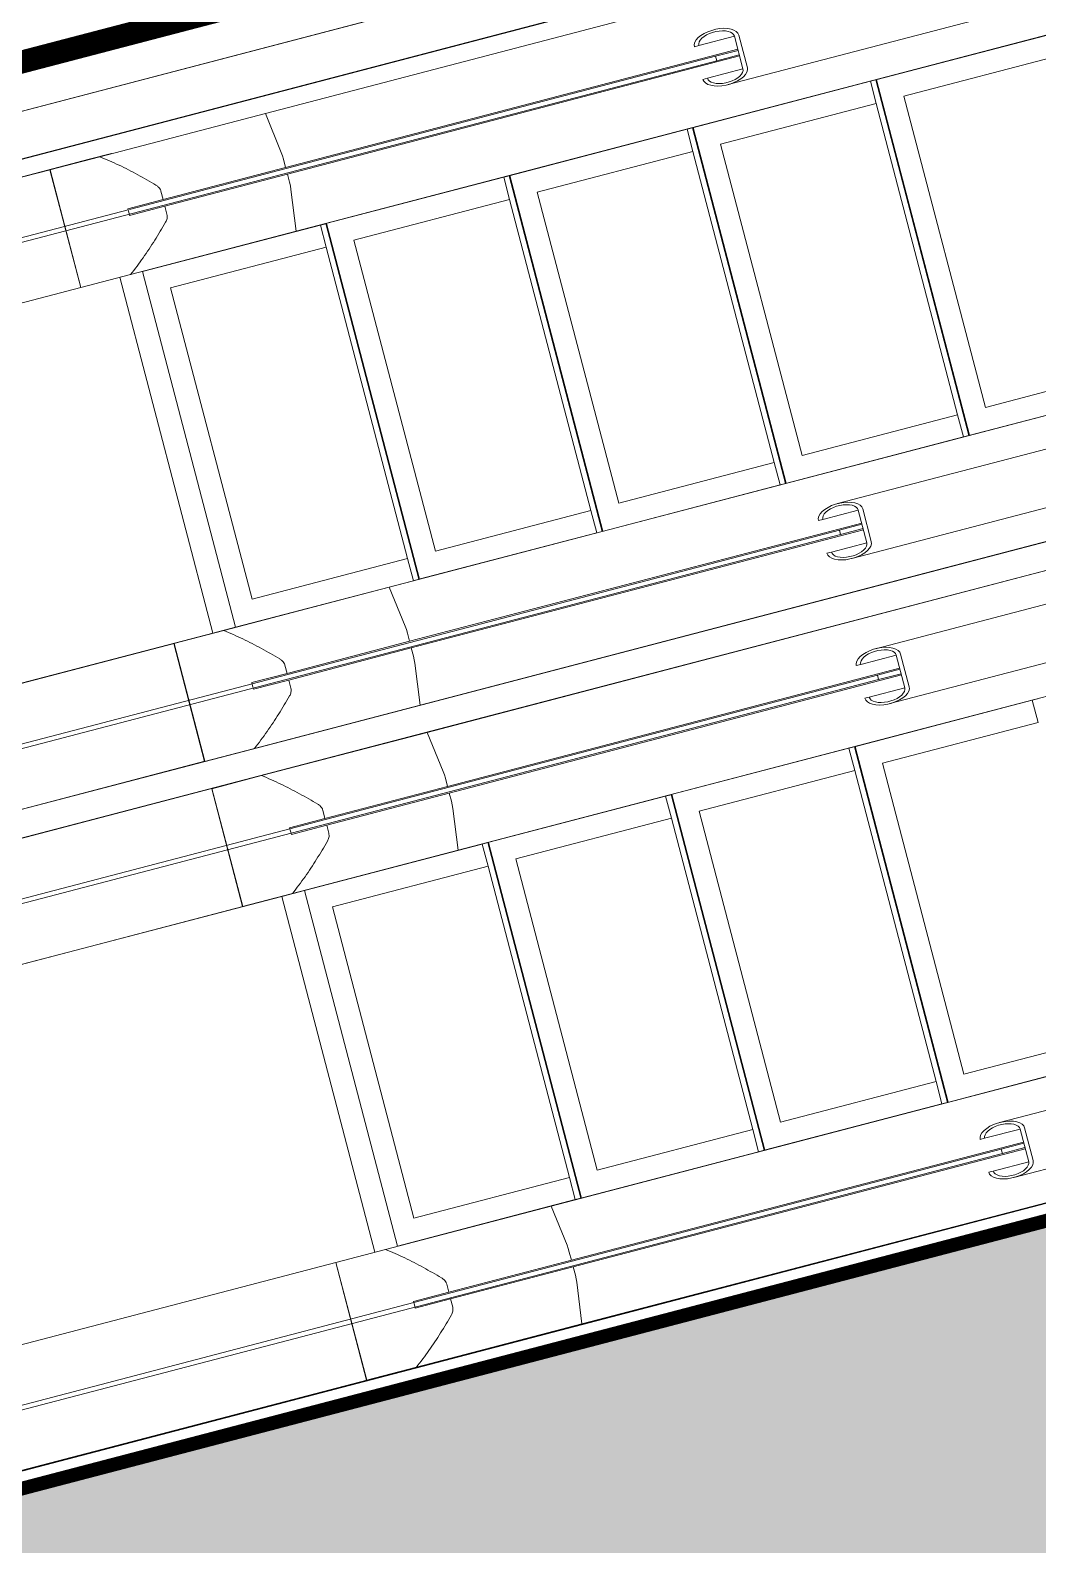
# Model space of a CAD drawing. Header units: millimetres. Extents: x -100356 to 314685, y 446 to 1273965.
# Drawn here: x 91798 to 93991, y 519011 to 522307 of the extents above; entities that cross this region are included whole.
import ezdxf

# ---------------------------------------------------------------- set-up
doc = ezdxf.new("R2010")
doc.units = ezdxf.units.MM
for name, pattern in [('20180221 BF$0$HIDDEN', [0.375, 0.25, -0.125]), ('20180330-Ascent Plaza-TP-Ban ve so bo$0$gf$0$Dash', [6, 3, -3]), ('Dash', [6, 3, -3])]:
    doc.linetypes.add(name, pattern=pattern)
for name, color, linetype, lineweight in [('20180221 BF$0$@ color hatch', 7, 'Continuous', 13), ('20180221 BF$0$TUONG 2', 2, 'Continuous', 25), ('20180330-Ascent Plaza-TP-Ban ve so bo$0$gf$0$A-_DETA----_E', 8, 'Continuous', 9), ('20180330-Ascent Plaza-TP-Ban ve so bo$0$KÍNH', 150, 'Continuous', 9), ('@ color hatch', 7, 'Continuous', 13), ('gf$0$Core - tb$0$1-thaythuong', 9, 'Continuous', 13)]:
    doc.layers.add(name, color=color, linetype=linetype, lineweight=lineweight)

# ---------------------------------------------------------------- blocks, each defined once
blk = doc.blocks.new('escalator')
at = {"layer": '20180221 BF$0$TUONG 2', "ltscale": 0.5}
blk.add_lwpolyline([(0, 0), (13000, 0), (13000, -2800), (0, -2800)], close=True, dxfattribs=at)
blk.add_lwpolyline([(0, -2762.2), (12239.7, -2762.2)], dxfattribs=at)
at = {"layer": 'gf$0$Core - tb$0$1-thaythuong'}
for p, q in [((50.6, -37.8), (2639.2, -37.8)), ((2551.5, -38.3), (1254.3, -38.3)), ((2551, -38.3), (2551, -303.3)), ((2663.2, -38.3), (2551, -38.3)), ((2551.5, -303.3), (2551.5, -38.3)), ((2639.2, -37.8), (2690, -37.8)), ((2639.2, -37.8), (2690, -37.8)), ((2639.2, -37.8), (2639.2, -38.3)), ((3035.6, -38.3), (2663.2, -38.3)), ((2690, -37.8), (2690, -38.3)), ((3047.6, -129.3), (3035.6, -38.3)), ((7375.4, -38.3), (3035.6, -38.3)), ((3048.4, -136.9), (3047.6, -129.3)), ((2693.5, -170.8), (2693.5, -163.3)), ((2693.5, -163.3), (2772.9, -163.3)), ((2772.9, -163.3), (2772.9, -144.6)), ((2772.9, -163.3), (3048.6, -163.3)), ((3048.6, -144.6), (3048.4, -136.9)), ((3048.6, -163.3), (3048.6, -144.6)), ((3048.6, -163.3), (4065.6, -163.3)), ((3975.8, -134), (3985.8, -134)), ((3985.8, -134), (3975.8, -134)), ((3985.8, -134), (4065.6, -134)), ((4065.6, -134), (4065.6, -207.5)), ((4075.6, -207.6), (4075.6, -134)), ((2693.5, -165.8), (1254.3, -165.8)), ((1254.3, -175.8), (4015, -175.8)), ((2693.5, -178.3), (2693.5, -170.8)), ((2772.9, -178.3), (2693.5, -178.3)), ((4015, -165.8), (2697, -165.8)), ((2772.9, -196.6), (2772.9, -178.3)), ((3048.6, -178.3), (2772.9, -178.3)), ((3048.4, -204.6), (3048.6, -196.6)), ((3048.6, -196.6), (3048.6, -178.3)), ((4065.6, -178.3), (3048.6, -178.3)), ((4015, -175.8), (4015, -165.8)), ((4015, -165.8), (4065.6, -165.8)), ((4065.6, -175.8), (4015, -175.8)), ((3035.6, -303.3), (3047.6, -212.5)), ((3047.6, -212.5), (3048.4, -204.6)), ((3985.8, -207.5), (3975.8, -207.5)), ((3975.8, -207.5), (3985.8, -207.5)), ((4065.6, -207.5), (3985.8, -207.5)), ((4025.7, -232.5), (7375.4, -232.5)), ((1254.3, -303.3), (2551.5, -303.3)), ((2551, -303.3), (2663.2, -303.3)), ((2639.2, -303.3), (2639.2, -1103.8)), ((2663.2, -303.3), (3035.6, -303.3)), ((3090, -303.8), (2690, -303.8)), ((2690, -303.8), (2690, -1103.8)), ((3035.6, -303.3), (7375.4, -303.3)), ((3090, -353.8), (3090, -303.8)), ((3090, -303.8), (3102.3, -303.8)), ((3502.4, -303.8), (3102.4, -303.8)), ((3102.4, -303.8), (3102.4, -1103.8)), ((3103.8, -1103.8), (3103.8, -303.8)), ((3502.4, -353.8), (3502.4, -303.8)), ((3502.4, -303.8), (3514.7, -303.8)), ((3914.8, -303.8), (3514.8, -303.8)), ((3514.8, -303.8), (3514.8, -1103.8)), ((3516.2, -1103.8), (3516.2, -303.8)), ((3914.8, -353.8), (3914.8, -303.8)), ((3914.8, -303.8), (3927, -303.8)), ((4327.2, -303.8), (3927.2, -303.8)), ((3927.2, -303.8), (3927.2, -1103.8)), ((3928.6, -1103.8), (3928.6, -303.8)), ((4327.2, -353.8), (4327.2, -303.8)), ((4327.2, -303.8), (4339.4, -303.8)), ((4739.6, -303.8), (4339.6, -303.8)), ((4339.6, -303.8), (4339.6, -1103.8)), ((4341, -1103.8), (4341, -303.8)), ((2740.1, -1053.8), (2740.1, -353.8)), ((2740.1, -353.8), (3090, -353.8)), ((3090, -1053.8), (3090, -353.8)), ((3152.5, -1053.8), (3152.5, -353.8)), ((3152.5, -353.8), (3502.4, -353.8)), ((3502.4, -1053.8), (3502.4, -353.8)), ((3564.9, -1053.8), (3564.9, -353.8)), ((3564.9, -353.8), (3914.8, -353.8)), ((3914.8, -1053.8), (3914.8, -353.8)), ((3977.3, -1053.8), (3977.3, -353.8)), ((3977.3, -353.8), (4327.2, -353.8)), ((4327.2, -1053.8), (4327.2, -353.8)), ((4389.7, -1053.8), (4389.7, -353.8)), ((4389.7, -353.8), (4739.6, -353.8)), ((3090, -1053.8), (2740.1, -1053.8)), ((3090, -1103.8), (3090, -1053.8)), ((3502.4, -1053.8), (3152.5, -1053.8)), ((3502.4, -1103.8), (3502.4, -1053.8)), ((3914.8, -1053.8), (3564.9, -1053.8)), ((3914.8, -1103.8), (3914.8, -1053.8)), ((4327.2, -1053.8), (3977.3, -1053.8)), ((4327.2, -1103.8), (4327.2, -1053.8)), ((4739.6, -1053.8), (4389.7, -1053.8)), ((2639.2, -1103.8), (1222, -1103.8)), ((2551.5, -1104.3), (1254.3, -1104.3)), ((2551, -1104.3), (2551, -1369.3)), ((2663.2, -1104.3), (2551, -1104.3)), ((2551.5, -1369.3), (2551.5, -1104.3)), ((2690, -1103.8), (2639.2, -1103.8)), ((3035.6, -1104.3), (2663.2, -1104.3)), ((2690, -1103.8), (3090, -1103.8)), ((7375.4, -1104.3), (3035.6, -1104.3)), ((3047.6, -1195), (3035.6, -1104.3)), ((3102.3, -1103.8), (3090, -1103.8)), ((3102.4, -1103.8), (3502.4, -1103.8)), ((3514.7, -1103.8), (3502.4, -1103.8)), ((3514.8, -1103.8), (3914.8, -1103.8)), ((3927, -1103.8), (3914.8, -1103.8)), ((3927.2, -1103.8), (4327.2, -1103.8)), ((4339.4, -1103.8), (4327.2, -1103.8)), ((4339.6, -1103.8), (4739.6, -1103.8)), ((7375.4, -1175), (4025.7, -1175)), ((2772.9, -1229.3), (2772.9, -1210.9)), ((3048.4, -1202.9), (3047.6, -1195)), ((3048.6, -1210.9), (3048.4, -1202.9)), ((3048.6, -1229.3), (3048.6, -1210.9)), ((3975.8, -1200), (3985.8, -1200)), ((3985.8, -1200), (3975.8, -1200)), ((3985.8, -1200), (4065.6, -1200)), ((4065.6, -1200), (4065.6, -1273.6)), ((4075.6, -1273.6), (4075.6, -1200)), ((2693.5, -1231.8), (1254.3, -1231.8)), ((1254.3, -1241.8), (4015, -1241.8)), ((2693.5, -1236.8), (2693.5, -1229.3)), ((2693.5, -1229.3), (2772.9, -1229.3)), ((4015, -1231.8), (2693.5, -1231.8)), ((2693.5, -1244.3), (2693.5, -1236.8)), ((2772.9, -1244.3), (2693.5, -1244.3)), ((2772.9, -1229.3), (3048.6, -1229.3)), ((2772.9, -1262.9), (2772.9, -1244.3)), ((3048.6, -1244.3), (2772.9, -1244.3)), ((3048.6, -1229.3), (4065.6, -1229.3)), ((3048.6, -1262.9), (3048.6, -1244.3)), ((4065.6, -1244.3), (3048.6, -1244.3)), ((4015, -1241.8), (4015, -1231.8)), ((4015, -1231.8), (4065.6, -1231.8)), ((4065.6, -1241.8), (4015, -1241.8)), ((3035.6, -1369.3), (3047.6, -1278.2)), ((3047.6, -1278.2), (3048.4, -1270.6)), ((3048.4, -1270.6), (3048.6, -1262.9)), ((3985.8, -1273.6), (3975.8, -1273.6)), ((3975.8, -1273.6), (3985.8, -1273.6)), ((4065.6, -1273.6), (3985.8, -1273.6)), ((4025.7, -1298.5), (7374.3, -1298.5)), ((2690, -1369.8), (1222, -1369.8)), ((1254.3, -1369.3), (2551.5, -1369.3)), ((2551, -1369.3), (2663.2, -1369.3)), ((2663.2, -1369.3), (3035.6, -1369.3)), ((7375.4, -1369.8), (2690, -1369.8)), ((3035.6, -1369.3), (7375.4, -1369.3)), ((1222, -1430.2), (2690, -1430.2)), ((2551.5, -1430.7), (1254.3, -1430.7)), ((2551, -1430.7), (2551, -1695.7)), ((2663.2, -1430.7), (2551, -1430.7)), ((2551.5, -1695.7), (2551.5, -1430.7)), ((3035.6, -1430.7), (2663.2, -1430.7)), ((2690, -1430.2), (7375.4, -1430.2)), ((3047.6, -1521.8), (3035.6, -1430.7)), ((7375.4, -1430.7), (3035.6, -1430.7)), ((7375.4, -1501.5), (4025.7, -1501.5)), ((2772.9, -1555.7), (2772.9, -1537.1)), ((3048.4, -1529.4), (3047.6, -1521.8)), ((3048.6, -1537.1), (3048.4, -1529.4)), ((3048.6, -1555.7), (3048.6, -1537.1)), ((3975.8, -1526.4), (3985.8, -1526.4)), ((3985.8, -1526.4), (3975.8, -1526.4)), ((3985.8, -1526.4), (4065.6, -1526.4)), ((4065.6, -1526.4), (4065.6, -1600)), ((4075.6, -1600), (4075.6, -1526.4)), ((2693.5, -1558.2), (1254.3, -1558.2)), ((1254.3, -1568.2), (4015, -1568.2)), ((2693.5, -1563.2), (2693.5, -1555.7)), ((2693.5, -1555.7), (2772.9, -1555.7)), ((4015, -1558.2), (2693.5, -1558.2)), ((2693.5, -1570.7), (2693.5, -1563.2)), ((2772.9, -1570.7), (2693.5, -1570.7)), ((2772.9, -1555.7), (3048.6, -1555.7)), ((2772.9, -1589.1), (2772.9, -1570.7)), ((3048.6, -1570.7), (2772.9, -1570.7)), ((3048.6, -1555.7), (4065.6, -1555.7)), ((3048.6, -1589.1), (3048.6, -1570.7)), ((4065.6, -1570.7), (3048.6, -1570.7)), ((4015, -1568.2), (4015, -1558.2)), ((4015, -1558.2), (4065.6, -1558.2)), ((4065.6, -1568.2), (4015, -1568.2)), ((3035.6, -1695.7), (3047.6, -1605)), ((3047.6, -1605), (3048.4, -1597.1)), ((3048.4, -1597.1), (3048.6, -1589.1)), ((3985.8, -1600), (3975.8, -1600)), ((3975.8, -1600), (3985.8, -1600)), ((4065.6, -1600), (3985.8, -1600)), ((4025.7, -1625), (7375.4, -1625)), ((1222, -1696.2), (2639.2, -1696.2)), ((1254.3, -1695.7), (2551.5, -1695.7)), ((2551, -1695.7), (2663.2, -1695.7)), ((2639.2, -1696.2), (2690, -1696.2)), ((2639.2, -1696.2), (2639.2, -2496.7)), ((2663.2, -1695.7), (3035.6, -1695.7)), ((3090, -1696.2), (2690, -1696.2)), ((2690, -1696.2), (2690, -2496.2)), ((3035.6, -1695.7), (7375.4, -1695.7)), ((3090, -1746.2), (3090, -1696.2)), ((3090, -1696.2), (3102.3, -1696.2)), ((3502.4, -1696.2), (3102.4, -1696.2)), ((3102.4, -1696.2), (3102.4, -2496.2)), ((3103.8, -2496.2), (3103.8, -1696.2)), ((3502.4, -1746.2), (3502.4, -1696.2)), ((3502.4, -1696.2), (3514.7, -1696.2)), ((3914.8, -1696.2), (3514.8, -1696.2)), ((3514.8, -1696.2), (3514.8, -2496.2)), ((3516.2, -2496.2), (3516.2, -1696.2)), ((3914.8, -1746.2), (3914.8, -1696.2)), ((3914.8, -1696.2), (3927, -1696.2)), ((4327.2, -1696.2), (3927.2, -1696.2)), ((3927.2, -1696.2), (3927.2, -2496.2)), ((3928.6, -2496.2), (3928.6, -1696.2)), ((4327.2, -1746.2), (4327.2, -1696.2)), ((4327.2, -1696.2), (4339.4, -1696.2)), ((2740.1, -2446.2), (2740.1, -1746.2)), ((2740.1, -1746.2), (3090, -1746.2)), ((3090, -2446.2), (3090, -1746.2)), ((3152.5, -2446.2), (3152.5, -1746.2)), ((3152.5, -1746.2), (3502.4, -1746.2)), ((3502.4, -2446.2), (3502.4, -1746.2)), ((3564.9, -2446.2), (3564.9, -1746.2)), ((3564.9, -1746.2), (3914.8, -1746.2)), ((3914.8, -2446.2), (3914.8, -1746.2)), ((3977.3, -2446.2), (3977.3, -1746.2)), ((3977.3, -1746.2), (4327.2, -1746.2)), ((3090, -2446.2), (2740.1, -2446.2)), ((3090, -2496.2), (3090, -2446.2)), ((3502.4, -2446.2), (3152.5, -2446.2)), ((3502.4, -2496.2), (3502.4, -2446.2)), ((3914.8, -2446.2), (3564.9, -2446.2)), ((3914.8, -2496.2), (3914.8, -2446.2)), ((4327.2, -2446.2), (3977.3, -2446.2)), ((2551.5, -2496.7), (1254.3, -2496.7)), ((2551, -2496.7), (2551, -2761.7)), ((2663.2, -2496.7), (2551, -2496.7)), ((2551.5, -2761.7), (2551.5, -2496.7)), ((3035.6, -2496.7), (2663.2, -2496.7)), ((2690, -2496.2), (3090, -2496.2)), ((7375.4, -2496.7), (3035.6, -2496.7)), ((3047.6, -2587.5), (3035.6, -2496.7)), ((3102.3, -2496.2), (3090, -2496.2)), ((3102.4, -2496.2), (3502.4, -2496.2)), ((3514.7, -2496.2), (3502.4, -2496.2)), ((3514.8, -2496.2), (3914.8, -2496.2)), ((3927, -2496.2), (3914.8, -2496.2)), ((3927.2, -2496.2), (4327.2, -2496.2)), ((7375.4, -2567.5), (4025.7, -2567.5)), ((2772.9, -2621.7), (2772.9, -2603.4)), ((3048.4, -2595.4), (3047.6, -2587.5)), ((3048.6, -2603.4), (3048.4, -2595.4)), ((3048.6, -2621.7), (3048.6, -2603.4)), ((3975.8, -2592.5), (3985.8, -2592.5)), ((3985.8, -2592.5), (3975.8, -2592.5)), ((3985.8, -2592.5), (4065.6, -2592.5)), ((4065.6, -2592.5), (4065.6, -2666)), ((4075.6, -2666), (4075.6, -2592.4)), ((2693.5, -2624.2), (1254.3, -2624.2)), ((1254.3, -2634.2), (4015, -2634.2)), ((2693.5, -2629.2), (2693.5, -2621.7)), ((2693.5, -2621.7), (2772.9, -2621.7)), ((4015, -2624.2), (2693.5, -2624.2)), ((2693.5, -2636.7), (2693.5, -2629.2)), ((2772.9, -2636.7), (2693.5, -2636.7)), ((2772.9, -2621.7), (3048.6, -2621.7)), ((2772.9, -2655.4), (2772.9, -2636.7)), ((3048.6, -2636.7), (2772.9, -2636.7)), ((3048.6, -2621.7), (4065.6, -2621.7)), ((3048.6, -2655.4), (3048.6, -2636.7)), ((4065.6, -2636.7), (3048.6, -2636.7)), ((4015, -2634.2), (4015, -2624.2)), ((4015, -2624.2), (4065.6, -2624.2)), ((4065.6, -2634.2), (4015, -2634.2)), ((3047.6, -2670.7), (3048.4, -2663.1)), ((3048.4, -2663.1), (3048.6, -2655.4)), ((3985.8, -2666), (3975.8, -2666)), ((3975.8, -2666), (3985.8, -2666)), ((4065.6, -2666), (3985.8, -2666)), ((3035.6, -2761.7), (3047.6, -2670.7)), ((4025.7, -2691), (7375.4, -2691)), ((2639.2, -2762.2), (50.6, -2762.2)), ((1254.3, -2761.7), (2551.5, -2761.7)), ((2551, -2761.7), (2663.2, -2761.7)), ((2639.2, -2761.7), (2639.2, -2762.2)), ((2690, -2762.2), (2639.2, -2762.2)), ((2690, -2762.2), (2639.2, -2762.2)), ((2663.2, -2761.7), (3035.6, -2761.7)), ((2690, -2761.7), (2690, -2762.2)), ((11350.3, -2762.2), (2690, -2762.2)), ((3035.6, -2761.7), (7375.4, -2761.7))]:
    blk.add_line(p, q, dxfattribs=at)
at = {"layer": 'gf$0$Core - tb$0$1-thaythuong', "flags": 128}
for points in [[(4075.6, -134), (4074.8, -129.4), (4072.3, -124.9), (4068.2, -120.8), (4062.6, -117.1), (4055.8, -114), (4048, -111.6), (4039.4, -109.9), (4030.3, -109.1), (4021.1, -109.1), (4012, -109.9), (4003.5, -111.6), (3995.6, -114), (3988.8, -117.1), (3983.3, -120.8), (3979.1, -124.9), (3976.6, -129.4), (3975.8, -134)], [(3985.8, -134), (3986.5, -130.3), (3988.5, -126.7), (3991.8, -123.5), (3996.2, -120.5), (4001.6, -118), (4007.9, -116.1), (4014.8, -114.8), (4022, -114.1), (4029.4, -114.1), (4036.6, -114.8), (4043.5, -116.1), (4049.8, -118), (4055.2, -120.5), (4059.7, -123.5), (4062.9, -126.7), (4065, -130.3), (4065.6, -134)], [(3975.8, -207.5), (3976.6, -212.1), (3979.1, -216.5), (3983.2, -220.7), (3988.8, -224.3), (3995.6, -227.4), (4003.4, -229.9), (4012, -231.5), (4021.1, -232.4), (4030.3, -232.4), (4039.3, -231.5), (4047.9, -229.9), (4055.8, -227.5), (4062.6, -224.4), (4068.1, -220.7), (4072.2, -216.6), (4074.8, -212.1), (4075.6, -207.6)], [(4065.6, -207.5), (4065, -211.2), (4062.9, -214.8), (4059.6, -218.1), (4055.2, -221), (4049.7, -223.5), (4043.5, -225.4), (4036.6, -226.7), (4029.4, -227.4), (4022, -227.4), (4014.8, -226.7), (4007.9, -225.4), (4001.6, -223.4), (3996.2, -221), (3991.8, -218), (3988.5, -214.7), (3986.5, -211.2), (3985.8, -207.5)], [(4075.6, -1200), (4074.8, -1195.4), (4072.2, -1190.9), (4068.1, -1186.8), (4062.6, -1183.2), (4055.8, -1180.1), (4047.9, -1177.6), (4039.3, -1176), (4030.3, -1175.1), (4021.1, -1175.1), (4012, -1176), (4003.4, -1177.7), (3995.6, -1180.1), (3988.8, -1183.2), (3983.2, -1186.9), (3979.1, -1191), (3976.6, -1195.4), (3975.8, -1200)], [(3985.8, -1200), (3986.5, -1196.3), (3988.5, -1192.8), (3991.8, -1189.5), (3996.2, -1186.6), (4001.6, -1184.1), (4007.9, -1182.1), (4014.8, -1180.8), (4022, -1180.1), (4029.4, -1180.1), (4036.6, -1180.8), (4043.5, -1182.1), (4049.7, -1184.1), (4055.2, -1186.5), (4059.6, -1189.5), (4062.9, -1192.8), (4065, -1196.3), (4065.6, -1200)], [(3975.8, -1273.6), (3976.6, -1278.1), (3979.1, -1282.6), (3983.3, -1286.7), (3988.8, -1290.4), (3995.6, -1293.5), (4003.5, -1295.9), (4012, -1297.6), (4021.1, -1298.4), (4030.3, -1298.4), (4039.4, -1297.6), (4048, -1295.9), (4055.8, -1293.5), (4062.6, -1290.4), (4068.2, -1286.7), (4072.3, -1282.6), (4074.8, -1278.1), (4075.6, -1273.6)], [(4065.6, -1273.6), (4065, -1277.2), (4062.9, -1280.8), (4059.7, -1284.1), (4055.2, -1287), (4049.8, -1289.5), (4043.5, -1291.4), (4036.6, -1292.8), (4029.4, -1293.4), (4022, -1293.4), (4014.8, -1292.8), (4007.9, -1291.4), (4001.6, -1289.5), (3996.2, -1287), (3991.8, -1284.1), (3988.5, -1280.8), (3986.5, -1277.2), (3985.8, -1273.6)], [(4075.6, -1526.4), (4074.8, -1521.9), (4072.3, -1517.4), (4068.2, -1513.3), (4062.6, -1509.6), (4055.8, -1506.5), (4048, -1504.1), (4039.4, -1502.4), (4030.3, -1501.6), (4021.1, -1501.6), (4012, -1502.4), (4003.5, -1504.1), (3995.6, -1506.5), (3988.8, -1509.6), (3983.3, -1513.3), (3979.1, -1517.4), (3976.6, -1521.9), (3975.8, -1526.4)], [(3985.8, -1526.4), (3986.5, -1522.8), (3988.5, -1519.2), (3991.8, -1515.9), (3996.2, -1513), (4001.6, -1510.5), (4007.9, -1508.6), (4014.8, -1507.2), (4022, -1506.6), (4029.4, -1506.6), (4036.6, -1507.2), (4043.5, -1508.6), (4049.8, -1510.5), (4055.2, -1513), (4059.7, -1515.9), (4062.9, -1519.2), (4065, -1522.8), (4065.6, -1526.4)], [(3975.8, -1600), (3976.6, -1604.6), (3979.1, -1609), (3983.2, -1613.1), (3988.8, -1616.8), (3995.6, -1619.9), (4003.4, -1622.3), (4012, -1624), (4021.1, -1624.9), (4030.3, -1624.9), (4039.3, -1624), (4047.9, -1622.4), (4055.8, -1619.9), (4062.6, -1616.8), (4068.1, -1613.2), (4072.2, -1609.1), (4074.8, -1604.6), (4075.6, -1600)], [(4065.6, -1600), (4065, -1603.7), (4062.9, -1607.2), (4059.6, -1610.5), (4055.2, -1613.5), (4049.7, -1615.9), (4043.5, -1617.9), (4036.6, -1619.2), (4029.4, -1619.9), (4022, -1619.9), (4014.8, -1619.2), (4007.9, -1617.9), (4001.6, -1615.9), (3996.2, -1613.4), (3991.8, -1610.5), (3988.5, -1607.2), (3986.5, -1603.7), (3985.8, -1600)], [(4075.6, -2592.4), (4074.8, -2587.9), (4072.2, -2583.4), (4068.1, -2579.3), (4062.6, -2575.6), (4055.8, -2572.5), (4047.9, -2570.1), (4039.3, -2568.5), (4030.3, -2567.6), (4021.1, -2567.6), (4012, -2568.5), (4003.4, -2570.1), (3995.6, -2572.6), (3988.8, -2575.7), (3983.2, -2579.3), (3979.1, -2583.5), (3976.6, -2587.9), (3975.8, -2592.5)], [(3985.8, -2592.5), (3986.5, -2588.8), (3988.5, -2585.3), (3991.8, -2582), (3996.2, -2579), (4001.6, -2576.6), (4007.9, -2574.6), (4014.8, -2573.3), (4022, -2572.6), (4029.4, -2572.6), (4036.6, -2573.3), (4043.5, -2574.6), (4049.7, -2576.5), (4055.2, -2579), (4059.6, -2581.9), (4062.9, -2585.2), (4065, -2588.8), (4065.6, -2592.5)], [(3975.8, -2666), (3976.6, -2670.6), (3979.1, -2675.1), (3983.3, -2679.2), (3988.8, -2682.9), (3995.6, -2686), (4003.5, -2688.4), (4012, -2690.1), (4021.1, -2690.9), (4030.3, -2690.9), (4039.4, -2690.1), (4048, -2688.4), (4055.8, -2686), (4062.6, -2682.9), (4068.2, -2679.2), (4072.3, -2675.1), (4074.8, -2670.6), (4075.6, -2666)], [(4065.6, -2666), (4065, -2669.7), (4062.9, -2673.3), (4059.7, -2676.5), (4055.2, -2679.5), (4049.8, -2682), (4043.5, -2683.9), (4036.6, -2685.2), (4029.4, -2685.9), (4022, -2685.9), (4014.8, -2685.2), (4007.9, -2683.9), (4001.6, -2682), (3996.2, -2679.5), (3991.8, -2676.5), (3988.5, -2673.3), (3986.5, -2669.7), (3985.8, -2666)]]:
    blk.add_lwpolyline(points, dxfattribs=at)
at = {"layer": 'gf$0$Core - tb$0$1-thaythuong'}
for points in [[(2765.7, -129.3), (2755.1, -118.4), (2733.3, -97), (2699.3, -66.4), (2675.4, -47.4), (2663.2, -38.3)], [(2765.4, -212.5), (2767.7, -210.3), (2771.3, -205.5), (2772.7, -199.7), (2772.9, -196.6)], [(2663.2, -303.3), (2675.4, -294.1), (2699.2, -275.2), (2733.1, -244.7), (2754.8, -223.4), (2765.4, -212.5)], [(2765.4, -1195), (2754.8, -1184.1), (2733.1, -1162.8), (2699.2, -1132.3), (2675.4, -1113.4), (2663.2, -1104.3)], [(2663.2, -1369.3), (2675.4, -1360.1), (2699.3, -1341.1), (2733.3, -1310.5), (2755.1, -1289.1), (2765.7, -1278.2)], [(2765.7, -1278.2), (2767.9, -1276.1), (2771.4, -1271.4), (2772.7, -1265.9), (2772.9, -1262.9)], [(2765.7, -1521.8), (2755.1, -1510.9), (2733.3, -1489.5), (2699.3, -1458.9), (2675.4, -1439.9), (2663.2, -1430.7)], [(2663.2, -1695.7), (2675.4, -1686.6), (2699.2, -1667.7), (2733.1, -1637.2), (2754.8, -1615.9), (2765.4, -1605)], [(2765.4, -1605), (2767.7, -1602.8), (2771.3, -1598), (2772.7, -1592.2), (2772.9, -1589.1)], [(2765.4, -2587.5), (2754.8, -2576.6), (2733.1, -2555.3), (2699.2, -2524.8), (2675.4, -2505.9), (2663.2, -2496.7)], [(2765.7, -2670.7), (2767.9, -2668.6), (2771.4, -2663.9), (2772.7, -2658.4), (2772.9, -2655.4)], [(2663.2, -2761.7), (2675.4, -2752.6), (2699.3, -2733.6), (2733.3, -2703), (2755.1, -2681.6), (2765.7, -2670.7)]]:
    blk.add_open_spline(points, degree=3, dxfattribs=at)
for points in [[(2772.9, -144.6), (2772.9, -143.6), (2772.8, -142.1), (2772.4, -140.3), (2772, -138.9), (2771.5, -137.6), (2770.8, -136.3), (2770.1, -135), (2769.1, -133.4), (2767.7, -131.4), (2766.4, -130), (2765.7, -129.3)], [(2772.9, -1210.9), (2772.9, -1209.9), (2772.8, -1208.4), (2772.3, -1206.4), (2771.9, -1205), (2771.4, -1203.6), (2770.8, -1202.2), (2770, -1200.9), (2769, -1199.2), (2767.5, -1197.2), (2766.1, -1195.7), (2765.4, -1195)], [(2772.9, -1537.1), (2772.9, -1536.1), (2772.8, -1534.6), (2772.4, -1532.8), (2772, -1531.4), (2771.5, -1530), (2770.8, -1528.7), (2770.1, -1527.5), (2769.1, -1525.8), (2767.7, -1523.9), (2766.4, -1522.5), (2765.7, -1521.8)], [(2772.9, -2603.4), (2772.9, -2602.4), (2772.8, -2600.8), (2772.3, -2598.9), (2771.9, -2597.5), (2771.4, -2596.1), (2770.8, -2594.7), (2770, -2593.4), (2769, -2591.7), (2767.5, -2589.7), (2766.1, -2588.2), (2765.4, -2587.5)]]:
    blk.add_open_spline(points, degree=3, knots=[0, 0, 0, 0, 0.166667, 0.25, 0.333333, 0.416667, 0.5, 0.583333, 0.666667, 0.833333, 1, 1, 1, 1], dxfattribs=at)

msp = doc.modelspace()

# ---------------------------------------------------------------- hatches: boundary and pattern name
at = {"layer": '@ color hatch', "ltscale": 0.5}
h = msp.add_hatch(dxfattribs=at)
h.set_pattern_fill('CROSS', color=139, scale=300)
h.set_pattern_definition([(0, (403133.136, 611737.235), (75, 75), [37.5, -112.5]), (90, (403151.886, 611718.485), (-75, 75), [37.5, -112.5])])
edge = h.paths.add_edge_path()
edge.add_line((89436.4, 521620.8), (87938.5, 521231.2))
edge.add_arc((86679.7, 526070.1), 5000, 219.0015, 284.5817, ccw=False)
edge.add_line((82794, 522923.4), (81729.3, 522923.4))
edge.add_line((81729.3, 522923.4), (79041, 532423.4))
edge.add_line((79041, 532423.4), (42090.8, 532423.4))
edge.add_line((42090.8, 532423.4), (42090.8, 532512.6))
edge.add_arc((42490.8, 532512.4), 400, 90.3988, 179.9682, ccw=False)
edge.add_line((42488, 532912.4), (76917.8, 533152))
edge.add_arc((76942, 529679.8), 3472.2, 7.6783, 90.3988, ccw=False)
edge.add_line((80383.1, 530143.8), (80769.8, 527418.8))
edge.add_arc((87700.5, 528402.3), 7000.1, 188.07709, 284.35817)
edge = h.paths.add_edge_path()
edge.add_arc((87695.4, 528401.5), 3495, 188.0758, 235.9307, ccw=False)
edge.add_line((84235.1, 527910.5), (83848.4, 530635.5))
edge.add_arc((76917.8, 529652), 7000, 8.07709, 90)
edge.add_line((76917.8, 536652), (76917.6, 536667.4))
edge.add_line((76917.6, 536667.4), (84112.8, 536955.1))
edge.add_line((84112.8, 536955.1), (85737.6, 525506.4))
edge = h.paths.add_edge_path()
edge.add_line((85737.7, 525506.4), (102351.4, 529522.8))
edge.add_line((102351.4, 529522.8), (109839.3, 531263.4))
edge.add_line((109839.3, 531263.4), (116045.9, 533026.6))
edge.add_line((116045.9, 533026.6), (118020, 526826.4))
edge.add_arc((119619.7, 529939.4), 3500, 216.3525, 242.8025, ccw=False)
edge.add_arc((111163.1, 523715.5), 7000, 36.35249, 102.75231)
edge.add_line((109618, 530542.8), (88525.7, 525000.4))
edge.add_arc((87703.2, 528402.3), 3500, 235.8342, 283.5907, ccw=False)
edge = h.paths.add_edge_path()
edge.add_line((118016.9, 526825.3), (137345.4, 533030.3))
edge.add_line((137345.4, 533030.3), (137833, 532765.5))
edge.add_line((137833, 532765.5), (120689.5, 526606.9))
edge.add_arc((119617.7, 529951.9), 3512.6, 242.8886, 287.766, ccw=False)
edge = h.paths.add_edge_path()
edge.add_line((97071, 507765.2), (96437.6, 506959.3))
edge.add_line((96437.6, 506959.3), (94736.4, 508296.5))
edge.add_arc((90719.6, 503186.1), 6500, 51.83222, 89.94553)
edge.add_line((90725.8, 509686.1), (89937.8, 509686.1))
edge.add_line((89937.8, 509686.1), (89937.8, 510323.3))
edge.add_line((89937.8, 510323.3), (93816.5, 510323.3))
edge.add_line((93816.5, 510323.3), (97071, 507765.2))
edge = h.paths.add_edge_path()
edge.add_line((79665.1, 509835.3), (80607.3, 510323.3))
edge.add_line((80607.3, 510323.3), (84937.8, 510323.3))
edge.add_line((84937.8, 510323.3), (84937.8, 509723.3))
edge.add_line((84937.8, 509723.3), (84791.2, 509725.4))
edge.add_arc((84721, 504795.6), 4930.3, 89.1837, 127.1872)
edge.add_line((81741, 508723.4), (80241, 508723.4))
edge.add_line((80241, 508723.4), (79665.1, 509835.3))
edge = h.paths.add_edge_path()
edge.add_line((91554.1, 502708.5), (85096.4, 502708.5))
edge.add_arc((85096.4, 497708.5), 5000, 90, 96.8669)
edge.add_line((84498.6, 502672.6), (82274.9, 502404.8))
edge.add_arc((82696.5, 498932.6), 3497.7, 96.9227, 140.0104)
edge.add_line((80016.7, 501180.4), (79997.8, 501152.2))
edge.add_arc((80247.3, 500985.5), 300, 146.2422, 281.3066)
edge.add_line((80306.1, 500691.3), (81150.5, 500860.1))
edge.add_line((81150.5, 500860.1), (91589.8, 502110.6))
edge.add_arc((91554.1, 502408.5), 300, 276.8306, 450)
h.paths.add_polyline_path([(73941.8, 501126.4), (75241.8, 501126.4), (75241.8, 507544.4), (73941.8, 507544.4)])
edge = h.paths.add_edge_path(flags=17)
edge.add_line((40779.5, 501121.8), (42692.6, 501123.4))
edge.add_arc((53136.5, 502117.6), 10491.2, 185.43737, 270.01994)
edge.add_line((53140.2, 491626.4), (67813.8, 491626.4))
edge.add_arc((67287.3, 491027.5), 797.4, -40.5689, 48.6796, ccw=False)
edge.add_arc((65269, 492825.1), 3500, 269.9367, 318.5659, ccw=False)
edge.add_line((65265.1, 489325.1), (50841.8, 489341))
edge.add_arc((50846.7, 492844.4), 3503.4, 234.452, 269.9189, ccw=False)
edge.add_line((48809.9, 489994), (42103.1, 494789.5))
edge.add_arc((44138.9, 497636.6), 3500, 180, 234.4342, ccw=False)
edge.add_line((40638.9, 497636.6), (40779.5, 501121.8))
edge = h.paths.add_edge_path()
edge.add_line((27372.8, 515162.9), (27196.6, 510021.2))
edge.add_line((27196.6, 510021.2), (29828.2, 508257.7))
edge.add_line((29828.2, 508257.7), (29796.3, 507297.8))
edge.add_line((29796.3, 507297.8), (35957.2, 507270.2))
edge.add_line((35957.2, 507270.2), (35974.3, 504309.1))
edge.add_line((35974.3, 504309.1), (35929.5, 496299.2))
edge.add_line((35929.5, 496299.2), (36078.4, 490697.9))
edge.add_line((36078.4, 490697.9), (36004.4, 487696.4))
edge.add_line((36004.4, 487696.4), (36054.2, 485829.3))
edge.add_line((36054.2, 485829.3), (72942, 485774.8))
edge.add_line((72942, 485774.8), (72942, 491323.3))
edge.add_line((72942, 491323.3), (71061.6, 488875))
edge.add_arc((64850.8, 493645.1), 7831.2, 273.06105, 322.47468, ccw=False)
edge.add_line((65269, 485825.1), (50837.9, 485841))
edge.add_arc((50845.6, 492841), 7000, 234.43415, 269.9367, ccw=False)
edge.add_line((46774.2, 487146.9), (40067.4, 491942.4))
edge.add_arc((44138.9, 497636.6), 7000, 177.62767, 234.43416, ccw=False)
edge.add_line((37144.9, 497926.3), (37422.6, 504627.5))
edge.add_arc((33909.3, 504508.1), 3515.4, 1.9475, 89.8984)
edge.add_arc((34399.5, 515034.5), 7027.8, 178.9533, 266.05143, ccw=False)
edge = h.paths.add_edge_path(flags=17)
edge.add_line((32240.9, 513417.6), (32240.9, 512245.5))
edge.add_arc((34372.8, 515031.4), 3508, 232.5753, 269.9784)
edge.add_line((34371.4, 511523.4), (42098.1, 511523.4))
edge.add_line((42098.1, 511523.4), (42098.1, 513423.4))
edge.add_line((42098.1, 513423.4), (32240.9, 513417.6))
h.paths.add_polyline_path([(27674.1, 527016.5), (27687, 527215.4), (27259.7, 527243), (26871.5, 528640.4), (26469.2, 532762.1), (26469.2, 559295), (25866.1, 559191.9), (26203.5, 551702.1), (26288.1, 538646.2), (25993.3, 535582.1), (26674.5, 528603.6), (27105, 527052.6)])
h = msp.add_hatch(color=31, dxfattribs=at)
edge = h.paths.add_edge_path()
edge.add_line((46565.7, 522823.3), (46565.7, 527123.3))
edge.add_line((46565.7, 527123.3), (44290.7, 527123.2))
edge.add_line((44290.7, 527123.2), (44290.7, 529523.3))
edge.add_line((44290.7, 529523.3), (48841, 529523.3))
edge.add_line((48841, 529523.3), (48841, 532223.3))
edge.add_line((48841, 532223.3), (72890.8, 532223.3))
edge.add_line((72890.8, 532223.3), (72890.8, 530723.4))
edge.add_line((72890.8, 530723.4), (77741, 530723.4))
edge.add_line((77741, 530723.4), (77741, 532123.4))
edge.add_line((77741, 532123.4), (78889.8, 532223.4))
edge.add_line((78889.8, 532223.4), (80213.3, 527546.2))
edge.add_line((80213.3, 527546.2), (81578, 522723.4))
edge.add_line((81578, 522723.4), (82699.8, 522723.4))
edge.add_arc((86679.7, 526070.1), 5200, 220.0605, 284.5817)
edge.add_line((87988.8, 521037.6), (89366.9, 521396.1))
edge.add_line((89366.9, 521396.1), (90071.8, 518686.3))
edge.add_line((90071.8, 518686.3), (102649, 521975))
edge.add_line((102649, 521975), (101940, 524686.3))
edge.add_line((101940, 524686.3), (105254.5, 525552.9))
edge.add_line((105254.5, 525552.9), (105873.7, 520392.7))
edge.add_line((105873.7, 520392.7), (115248.8, 521517.6))
edge.add_line((115248.8, 521517.6), (118790.5, 521947.4))
edge.add_line((118790.5, 521947.4), (118785.3, 521990.8))
edge.add_line((118785.3, 521990.8), (125805.4, 524512.9))
edge.add_line((125805.4, 524512.9), (127750.2, 510359.7))
edge.add_line((127750.2, 510359.7), (100229.7, 507063.2))
edge.add_line((100229.7, 507063.2), (94046.4, 511923.3))
edge.add_line((94046.4, 511923.3), (79547.9, 511921))
edge.add_line((79547.9, 511921), (79547.2, 516673.4))
edge.add_line((79547.2, 516673.4), (72140.7, 516673.4))
edge.add_line((72140.7, 516673.4), (72140.7, 522823.3))
edge.add_line((72140.7, 522823.3), (46565.7, 522823.3))
h.paths.add_polyline_path([(51590.8, 520923.3), (51590.8, 516623.5), (63470.9, 516623.5), (63470.9, 518520.3), (62390.9, 518520.3), (62190.9, 518520.3), (62190.7, 520923.3)], flags=17)

# ---------------------------------------------------------------- linework, layer by layer
at = {"color": 3, "linetype": 'Dash', "ltscale": 30, "const_width": 50, "elevation": 0}
msp.add_lwpolyline([(42090.8, 532423.4), (79041, 532423.4), (81729.3, 522923.4), (82794, 522923.4, -0.159806), (87941.6, 521235.1), (110701.8, 527181.9)], format="xyb", dxfattribs=at)
at = {"layer": '20180221 BF$0$@ color hatch', "color": 7, "linetype": '20180221 BF$0$HIDDEN', "ltscale": 1000, "const_width": 30, "elevation": 0}
msp.add_lwpolyline([(48841, 532223.3), (72890.8, 532223.3), (72890.8, 530723.4), (77741, 530723.4), (77741, 532123.4), (78918.2, 532123.1), (80213.3, 527546.2), (81578, 522723.4), (82699.8, 522723.4, 0.27971), (87831.5, 520993.7), (89366.9, 521396.1), (90071.8, 518686.3), (102649, 521975), (101940, 524686.3), (105254.5, 525552.9), (105873.7, 520392.7)], format="xyb", dxfattribs=at)
at = {"layer": '20180330-Ascent Plaza-TP-Ban ve so bo$0$gf$0$A-_DETA----_E', "color": 190, "linetype": '20180330-Ascent Plaza-TP-Ban ve so bo$0$gf$0$Dash'}
msp.add_lwpolyline([(42488, 532912.4), (76893.5, 533151.9, -0.375486), (80383.1, 530143.8), (80769.8, 527418.8, 0.44861), (89479.4, 521632.1), (98625.2, 524035.4)], format="xyb", dxfattribs=at)
at = {"layer": '20180330-Ascent Plaza-TP-Ban ve so bo$0$KÍNH', "elevation": 0}
for points in [[(82794, 522923.4, 0.294222), (87938.5, 521231.2), (89436.4, 521620.8), (110701.8, 527185), (112547.9, 526057), (113256.4, 525624.1), (114400.6, 524925), (115423.3, 521788.8), (118738.9, 522186.6), (134711, 527925), (136710.1, 511231.6), (100171.2, 506854.7), (93977.2, 511723.3), (79468.8, 511723.3), (79396.5, 511723.3)], [(82716.3, 522860.5, 0.294222), (87963.7, 521134.4), (89461.7, 521524.1), (110686, 527077.5), (112495.7, 525971.7), (113204.2, 525538.8), (114317, 524858.9), (115353.7, 521679.7), (118762.1, 522088.7), (134626.6, 527788.4), (136599, 511319), (100200.5, 506959), (94011.8, 511823.3), (79468.8, 511823.3), (79396.5, 511823.3)], [(82638.6, 522797.6, 0.294222), (87988.8, 521037.6), (89486.9, 521427.3), (110670.1, 526969.9), (112443.6, 525886.4), (113152.1, 525453.5), (114233.4, 524792.8), (115284.1, 521570.6), (118785.3, 521990.8), (134542.3, 527651.9), (136487.8, 511406.3), (100229.7, 507063.2), (94046.4, 511923.3), (79468.8, 511923.3), (79396.5, 511923.3)], [(82746.6, 522823.4, 0.291674), (87963.7, 521134.4), (89461.7, 521524.1), (105242.5, 525653.2)], [(82699.8, 522723.4, 0.289208), (87988.8, 521037.6), (89486.9, 521427.3), (105254.5, 525552.9)]]:
    msp.add_lwpolyline(points, format="xyb", dxfattribs=at)

# ---------------------------------------------------------------- block references
at = {"layer": '20180221 BF$0$TUONG 2', "rotation": 14.65371874512413}
msp.add_blockref('escalator', (89363.5, 521395.2, 0), dxfattribs=at)

doc.saveas('drawing.dxf')
